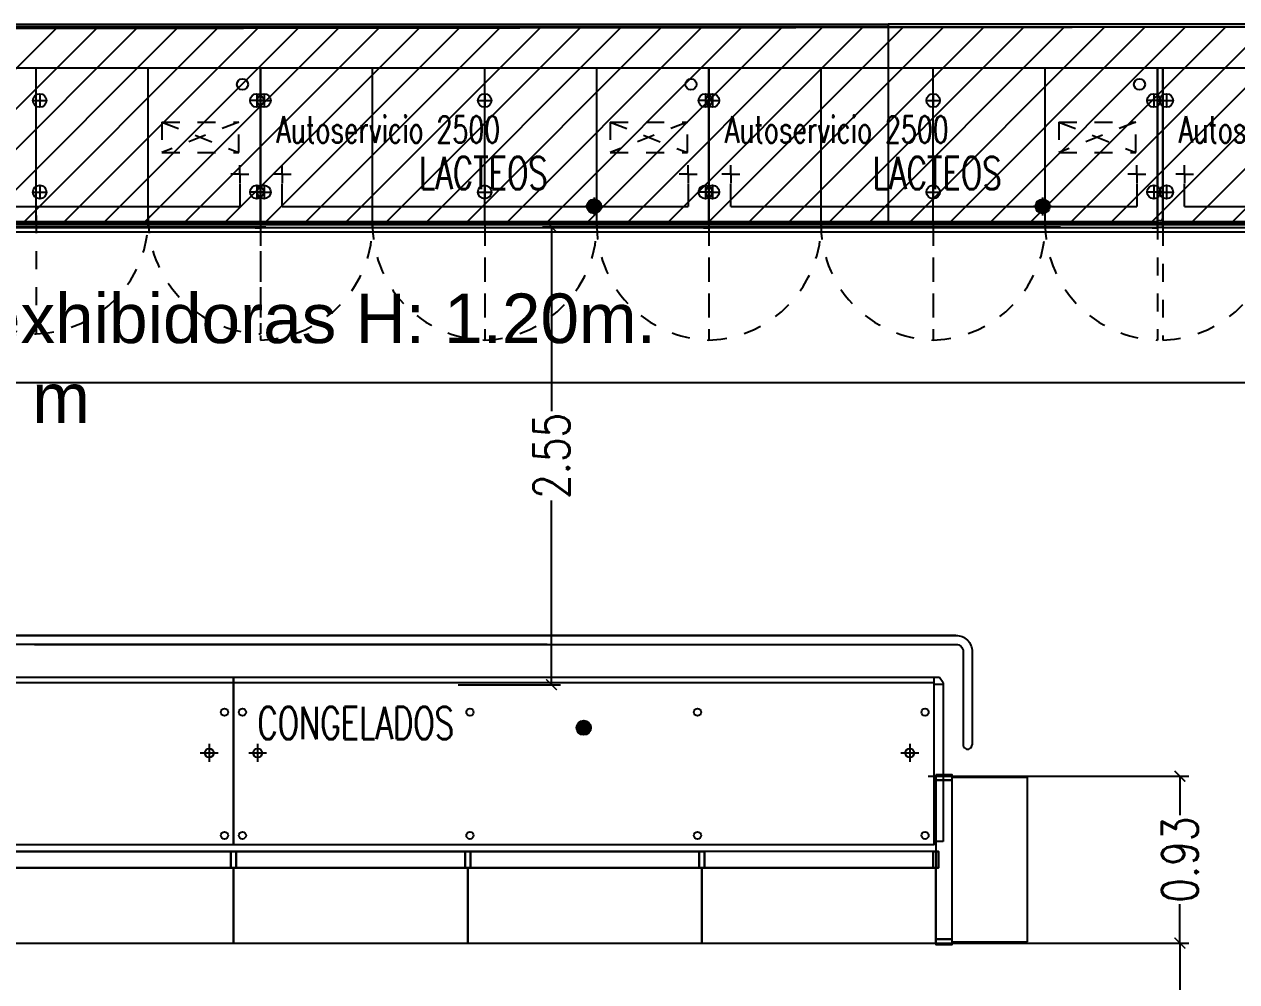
# Model space of a CAD drawing. Header units: millimetres. Extents: x -129 to 3172, y -143 to 919.
# Drawn here: x -15.42 to -8.66, y 23.89 to 29.23 of the extents above; entities that cross this region are included whole.
import ezdxf

# ---------------------------------------------------------------- set-up
doc = ezdxf.new("R2010")
doc.units = ezdxf.units.MM
doc.header["$LTSCALE"] = 0.1
for name, pattern in [('DASHED2', [0.375, 0.25, -0.125]), ('HIDDEN', [9.525, 6.35, -3.175]), ('TRATTEGGIATA2', [0.375, 0.25, -0.125])]:
    doc.linetypes.add(name, pattern=pattern)
for name, color, linetype in [('A-TABIQUE PRY', 2, 'Continuous'), ('Cenefa perimetral', 4, 'Continuous'), ('D-AISI BAJA', 8, 'Continuous'), ('E-EXHIBIDORAS', 8, 'Continuous'), ('E-GONDOLAS', 8, 'Continuous'), ('E-TXT', 7, 'Continuous'), ('H-HATCH MURO', 252, 'Continuous'), ('zA-COTAS', 1, 'Continuous')]:
    doc.layers.add(name, color=color, linetype=linetype)
doc.styles.add('ROMANS', font='ROMANS.SHX', dxfattribs={"width": 0.8, "height": 0.2})
doc.styles.get("Standard").update_dxf_attribs({"font": 'arial.ttf'})
doc.dimstyles.new('COTA 1-125', dxfattribs={"dimtxt": 0.2, "dimasz": 0.15, "dimexe": 0.08, "dimexo": 0.08, "dimgap": 0.06, "dimtad": 1, "dimzin": 0, "dimdsep": 46, "dimtxsty": 'ROMANS', "dimblk": 'ARCHTICK', "dimcen": 0, "dimclrd": 256, "dimclre": 8, "dimclrt": 3, "dimadec": 0, "dimazin": 0, "dimtfac": 1, "dimtofl": 0, "dimtmove": 0, "dimatfit": 3, "dimldrblk": 'ARCHTICK', "dimfxl": 1, "dimtolj": 1, "dimtzin": 0, "dimlwd": -1, "dimlwe": -1, "dimarcsym": 0})
doc.dimstyles.new('MIG-LATERAL-CHICO', dxfattribs={"dimtxt": 0.12, "dimasz": 0.06, "dimexe": 0.05, "dimexo": 0.02, "dimgap": 0.005, "dimtad": 0, "dimrnd": 0.005, "dimzin": 0, "dimdsep": 46, "dimtxsty": 'ROMANS', "dimblk1": 'ARCHTICK', "dimblk2": 'ARCHTICK', "dimsah": 1, "dimcen": 2.5, "dimclrd": 1, "dimclre": 8, "dimclrt": 3, "dimadec": 0, "dimazin": 0, "dimtfac": 1, "dimtmove": 0, "dimatfit": 3, "dimldrblk": 'ARCHTICK', "dimfxl": 1, "dimtolj": 1, "dimtzin": 0, "dimarcsym": 0})

# ---------------------------------------------------------------- blocks, each defined once
blk = doc.blocks.new('LAT DER GIANT')
at = {"layer": 'E-EXHIBIDORAS'}
for p, q in [((-443.3588, -298.9731), (-443.4108, -298.9731)), ((-443.359, -299.8581), (-443.3588, -298.9731)), ((-443.411, -299.85), (-443.359, -299.85)), ((-443.359, -299.8581), (-443.3807, -299.887)), ((-443.3807, -299.887), (-443.4107, -299.887))]:
    blk.add_line(p, q, dxfattribs=at)
blk = doc.blocks.new('_ARCHTICK')
at = {"color": 0, "linetype": 'ByBlock', "const_width": 0.15}
blk.add_lwpolyline([(-0.5, -0.5), (0.5, 0.5)], dxfattribs=at)
blk = doc.blocks.new('*D335')
at = {"layer": 'Defpoints', "color": 0, "transparency": 16777216}
for p in [(-14.057, 28.0999, -0.0048), (-16.9289, 25.5494, -0.005), (-16.9147, 25.5494)]:
    blk.add_point(p, dxfattribs=at)
at = {"layer": 'zA-COTAS', "color": 8, "lineweight": -2, "transparency": 16777216}
for p, q in [((-14.077, 28.0999), (-16.9647, 28.0999)), ((-16.9089, 25.5494), (-16.8647, 25.5494))]:
    blk.add_line(p, q, dxfattribs=at)
at = {"layer": 'zA-COTAS', "color": 1, "lineweight": -2, "transparency": 16777216}
for p, q in [((-16.9147, 28.0999), (-16.9147, 27.0735)), ((-16.9147, 25.5494), (-16.9147, 26.5758))]:
    blk.add_line(p, q, dxfattribs=at)
at = {"layer": 'zA-COTAS', "color": 1, "lineweight": -2, "transparency": 16777216, "xscale": 0.06, "yscale": 0.06, "zscale": 0.06}
for p, rotation in [((-16.9147, 28.0999), 90), ((-16.9147, 25.5494), 270)]:
    blk.add_blockref('_ARCHTICK', p, dxfattribs=dict(at, rotation=rotation))
at = {"layer": 'zA-COTAS', "color": 3, "transparency": 16777216, "insert": (-16.9147, 26.8246), "char_height": 0.2, "attachment_point": 5, "rotation": 90, "style": 'ROMANS'}
blk.add_mtext('\\A1;2.55', dxfattribs=at)
blk = doc.blocks.new('PUNTERA')
at = {"layer": 'E-GONDOLAS'}
for p, q in [((1350.083, 558.7302), (1349.168, 558.7302)), ((1349.168, 558.7302), (1349.168, 558.3102)), ((1350.083, 558.3102), (1350.083, 558.7302)), ((1350.068, 558.3102), (1349.183, 558.3102)), ((1349.183, 558.3102), (1349.183, 558.2202)), ((1350.068, 558.2202), (1350.068, 558.3102)), ((1349.183, 558.2202), (1350.068, 558.2202))]:
    blk.add_line(p, q, dxfattribs=at)
for points in [[(1349.153, 558.2202), (1349.183, 558.2202), (1349.183, 558.3102), (1349.153, 558.3102)], [(1350.068, 558.2202), (1350.098, 558.2202), (1350.098, 558.3102), (1350.068, 558.3102)]]:
    blk.add_lwpolyline(points, close=True, dxfattribs=at)
blk = doc.blocks.new('*D373')
at = {"layer": 'Defpoints', "color": 0, "transparency": 16777216}
for p in [(-10.4041, 24.1094), (-10.4041, 22.4094), (-8.9816, 22.4094)]:
    blk.add_point(p, dxfattribs=at)
at = {"layer": 'zA-COTAS', "color": 8, "lineweight": -2, "transparency": 16777216}
for p, q in [((-10.3841, 24.1094), (-8.9316, 24.1094)), ((-10.3841, 22.4094), (-8.9316, 22.4094))]:
    blk.add_line(p, q, dxfattribs=at)
at = {"layer": 'zA-COTAS', "color": 1, "lineweight": -2, "transparency": 16777216}
for p, q in [((-8.9816, 24.1094), (-8.9816, 23.4968)), ((-8.9816, 22.4094), (-8.9816, 23.022))]:
    blk.add_line(p, q, dxfattribs=at)
at = {"layer": 'zA-COTAS', "color": 1, "lineweight": -2, "transparency": 16777216, "xscale": 0.06, "yscale": 0.06, "zscale": 0.06}
for p, rotation in [((-8.9816, 24.1094), 90), ((-8.9816, 22.4094), 270)]:
    blk.add_blockref('_ARCHTICK', p, dxfattribs=dict(at, rotation=rotation))
at = {"layer": 'zA-COTAS', "color": 3, "transparency": 16777216, "insert": (-8.9816, 23.2594), "char_height": 0.2, "attachment_point": 5, "rotation": 90, "style": 'ROMANS'}
blk.add_mtext('\\A1;1.70', dxfattribs=at)
blk = doc.blocks.new('*D381')
at = {"layer": 'Defpoints', "color": 0, "transparency": 16777216}
for p in [(-10.4041, 25.0394), (-10.4041, 24.1094), (-8.9816, 24.1094)]:
    blk.add_point(p, dxfattribs=at)
at = {"layer": 'zA-COTAS', "color": 8, "lineweight": -2, "transparency": 16777216}
for p, q in [((-10.3841, 25.0394), (-8.9316, 25.0394)), ((-10.3841, 24.1094), (-8.9316, 24.1094))]:
    blk.add_line(p, q, dxfattribs=at)
at = {"layer": 'zA-COTAS', "color": 1, "lineweight": -2, "transparency": 16777216}
for p, q in [((-8.9816, 25.0394), (-8.9816, 24.8232)), ((-8.9816, 24.1094), (-8.9816, 24.3256))]:
    blk.add_line(p, q, dxfattribs=at)
at = {"layer": 'zA-COTAS', "color": 1, "lineweight": -2, "transparency": 16777216, "xscale": 0.06, "yscale": 0.06, "zscale": 0.06}
for p, rotation in [((-8.9816, 25.0394), 90), ((-8.9816, 24.1094), 270)]:
    blk.add_blockref('_ARCHTICK', p, dxfattribs=dict(at, rotation=rotation))
at = {"layer": 'zA-COTAS', "color": 3, "transparency": 16777216, "insert": (-8.9816, 24.5744), "char_height": 0.2, "attachment_point": 5, "rotation": 90, "style": 'ROMANS'}
blk.add_mtext('\\A1;0.93', dxfattribs=at)
blk = doc.blocks.new('FREEZER 5P')
at = {"layer": 'E-EXHIBIDORAS'}
blk.add_hatch(color=256, dxfattribs=at).paths.add_polyline_path([(473.6697, 76.7128, 1), (473.5897, 76.7128, 1)])
for p, q in [((471.8622, 76.8528), (471.7622, 76.8528)), ((471.8122, 76.8028), (471.8122, 76.9028)), ((475.4972, 76.8528), (475.3972, 76.8528)), ((475.4472, 76.8028), (475.4472, 76.9028)), ((471.6772, 76.4628), (475.5822, 76.4628))]:
    blk.add_line(p, q, dxfattribs=at)
blk.add_lwpolyline([(471.6772, 76.4328), (475.5822, 76.4328), (475.5822, 77.3628), (471.6772, 77.3628), (471.6772, 76.4328)], dxfattribs=at)
for centre, radius in [((471.7272, 77.3128), 0.02), ((472.9956, 77.3128), 0.02), ((474.2639, 77.3128), 0.02), ((475.5322, 77.3128), 0.02), ((471.8122, 76.8528), 0.025), ((475.4472, 76.8528), 0.025), ((473.6297, 76.7128), 0.04), ((471.7272, 76.6258), 0.02), ((472.9956, 76.6258), 0.02), ((474.2639, 76.6258), 0.02), ((475.5322, 76.6258), 0.02)]:
    blk.add_circle(centre, radius, dxfattribs=at)
at = {"layer": 'E-TXT', "insert": (474.1294, 76.9377), "char_height": 0.15, "attachment_point": 1, "rotation": 180}
blk.add_mtext_dynamic_manual_height_columns('{\\Fromans|c0;\\W0.7;Freezer Vertical 5P}', width=3185.185392, gutter_width=1.3826, heights=[0], dxfattribs=at)
blk = doc.blocks.new('COSTAN-REFERENCIA DE DESAGÜES')
at = {"layer": 'E-EXHIBIDORAS'}
blk.add_hatch(color=256, dxfattribs=at).paths.add_polyline_path([(40, 0, 1), (-40, 0, 1)])
blk.add_circle((0, 0), 40, dxfattribs=at)
blk = doc.blocks.new('COSTAN-CAM-COSTAN-CAM-COSTAN-CAM-COSTAN-CAM-COSTAN-CAM-COSTAN-CAM-COSTAN-CAM-COSTAN-CAM-COSTAN-CAM-COSTAN-CAM-COSTAN-CAM-COSTAN-CAM-COSTAN-CAM-COSTAN-CAM-COSTAN-CAM-COSTAN-CAM-LI_TL1_N_ECO 375')
at = {"layer": 'E-EXHIBIDORAS'}
for p, q in [((3750, 0), (0, 0)), ((0, 0), (0, -855)), ((625, -890), (625, 0)), ((1250, -855), (1250, 0)), ((1875, -890), (1875, 0)), ((2500, -855), (2500, 0)), ((3125, -890), (3125, 0)), ((3750, -855), (3750, 0)), ((-17.6, -180), (57.6, -180)), ((20, -142.4), (20, -217.6)), ((1232.4, -180), (1307.6, -180)), ((1270, -142.4), (1270, -217.6)), ((2482.4, -180), (2557.6, -180)), ((2520, -142.4), (2520, -217.6)), ((3767.6, -180), (3692.4, -180)), ((3730, -142.4), (3730, -217.6)), ((121.7, -590), (121.7, -540)), ((3635, -590), (3635, -540)), ((121.7, -590), (71.7, -590)), ((121.7, -590), (121.7, -640)), ((121.7, -590), (171.7, -590)), ((3635, -590), (3585, -590)), ((3635, -590), (3635, -640)), ((3635, -590), (3685, -590)), ((20, -652.4), (20, -727.6)), ((121.7, -770), (121.7, -645)), ((1270, -652.4), (1270, -727.6)), ((2520, -652.4), (2520, -727.6)), ((3635, -645), (3635, -770)), ((3730, -652.4), (3730, -727.6)), ((-17.6, -690), (57.6, -690)), ((1232.4, -690), (1307.6, -690)), ((1875, -720), (1875, -820)), ((2482.4, -690), (2557.6, -690)), ((3767.6, -690), (3692.4, -690)), ((121.7, -770), (3635, -770)), ((1925, -770), (1825, -770)), ((0, -855), (3750, -855)), ((3720, -890), (3750, -890))]:
    blk.add_line(p, q, dxfattribs=at)
at = {"layer": 'E-EXHIBIDORAS', "linetype": 'TRATTEGGIATA2'}
for p, q in [((3200, -300), (3630, -300)), ((3200, -300), (3630, -470)), ((3630, -300), (3200, -470)), ((3200, -300), (3200, -470)), ((3630, -470), (3630, -300)), ((3200, -470), (3630, -470))]:
    blk.add_line(p, q, dxfattribs=at)
at = {"layer": 'E-EXHIBIDORAS', "linetype": 'DASHED2', "ltscale": 2000}
for p, q in [((0, -855), (0, -1480)), ((1250, -820), (1250, -1480)), ((2500, -820), (2500, -1480)), ((3750, -820), (3750, -1480))]:
    blk.add_line(p, q, dxfattribs=at)
at = {"layer": 'E-EXHIBIDORAS', "linetype": 'ByBlock'}
blk.add_line((3750, -890), (0, -890), dxfattribs=at)
at = {"layer": 'E-EXHIBIDORAS'}
for centre, radius in [((3650, -90), 31), ((20, -180), 37.6), ((1270, -180), 37.6), ((2520, -180), 37.6), ((3730, -180), 37.6), ((20, -690), 37.6), ((1270, -690), 37.6), ((2520, -690), 37.6), ((3730, -690), 37.6)]:
    blk.add_circle(centre, radius, dxfattribs=at)
at = {"layer": 'E-EXHIBIDORAS', "linetype": 'DASHED2', "ltscale": 2000}
for centre, start, end in [((-17.5, -837.5), 271.5602, 1.5602), ((1267.5, -837.5), 178.4398, 268.4398), ((1232.5, -837.5), 271.5602, 1.5602), ((2517.5, -837.5), 178.4398, 268.4398), ((2482.5, -837.5), 271.5602, 1.5602), ((3767.5, -837.5), 178.4398, 268.4398)]:
    blk.add_arc(centre, 642.7, start, end, dxfattribs=at)
at = {"layer": 'E-EXHIBIDORAS'}
blk.add_blockref('COSTAN-REFERENCIA DE DESAGÜES', (1875, -770), dxfattribs=at)
at = {"layer": 'E-TXT', "insert": (120.2, -256.9), "char_height": 148, "attachment_point": 1}
blk.add_mtext_dynamic_manual_height_columns('{\\Fromans|c0;\\W0.7;Autoservicio 3750}', width=2631.126, gutter_width=1.38, heights=[0], dxfattribs=at)
blk = doc.blocks.new('LI_TL1_N_ ECO 250')
at = {"layer": 'E-EXHIBIDORAS'}
for p, q in [((2500, 0), (0, 0)), ((0, 0), (0, -855)), ((625, -890), (625, 0)), ((1250, -855), (1250, 0)), ((1875, -890), (1875, 0)), ((2500, -855), (2500, 0)), ((-17.6, -180), (57.6, -180)), ((20, -142.4), (20, -217.6)), ((1212.4, -180), (1287.6, -180)), ((1250, -142.4), (1250, -217.6)), ((2517.6, -180), (2442.4, -180)), ((2480, -142.4), (2480, -217.6)), ((121.7, -590), (121.7, -540)), ((2385, -590), (2385, -540)), ((121.7, -590), (71.7, -590)), ((121.7, -590), (121.7, -640)), ((121.7, -590), (171.7, -590)), ((2385, -590), (2335, -590)), ((2385, -590), (2385, -640)), ((2385, -590), (2435, -590)), ((20, -652.4), (20, -727.6)), ((121.7, -770), (121.7, -645)), ((1250, -652.4), (1250, -727.6)), ((2385, -645), (2385, -770)), ((2480, -652.4), (2480, -727.6)), ((-17.6, -690), (57.6, -690)), ((1212.4, -690), (1287.6, -690)), ((1860, -720), (1860, -820)), ((2517.6, -690), (2442.4, -690)), ((121.7, -770), (2385, -770)), ((1910, -770), (1810, -770)), ((0, -855), (2500, -855)), ((0, -855), (0, -890)), ((2500, -890), (0, -890)), ((2470, -890), (2500, -890))]:
    blk.add_line(p, q, dxfattribs=at)
at = {"layer": 'E-EXHIBIDORAS', "linetype": 'TRATTEGGIATA2'}
for p, q in [((1950, -300), (2380, -300)), ((1950, -300), (2380, -470)), ((2380, -300), (1950, -470)), ((1950, -300), (1950, -470)), ((2380, -470), (2380, -300)), ((1950, -470), (2380, -470))]:
    blk.add_line(p, q, dxfattribs=at)
at = {"layer": 'E-EXHIBIDORAS', "linetype": 'DASHED2'}
for p, q in [((1250, -855), (1250, -1515)), ((2500, -855), (2500, -1515)), ((0, -890), (0, -1515)), ((1250, -890), (1250, -1515))]:
    blk.add_line(p, q, dxfattribs=at)
at = {"layer": 'E-EXHIBIDORAS'}
for centre, radius in [((2400, -90), 31), ((20, -180), 37.6), ((1250, -180), 37.6), ((2480, -180), 37.6), ((20, -690), 37.6), ((1250, -690), 37.6), ((2480, -690), 37.6)]:
    blk.add_circle(centre, radius, dxfattribs=at)
at = {"layer": 'E-EXHIBIDORAS', "linetype": 'DASHED2'}
for centre, start, end in [((-17.5, -872.5), 271.5602, 1.5602), ((1267.5, -872.5), 178.4398, 268.4398), ((1232.5, -872.5), 271.5602, 1.5602), ((2517.5, -872.5), 178.4398, 268.4398)]:
    blk.add_arc(centre, 642.7, start, end, dxfattribs=at)
at = {"layer": 'E-EXHIBIDORAS'}
blk.add_blockref('COSTAN-REFERENCIA DE DESAGÜES', (1860, -770), dxfattribs=at)
at = {"layer": 'E-TXT', "insert": (88.8, -268.1), "char_height": 148, "attachment_point": 1}
blk.add_mtext_dynamic_manual_height_columns('{\\Fromans|c0;\\W0.7;Autoservicio 2500}', width=2517.267, gutter_width=1.38, heights=[0], dxfattribs=at)
blk = doc.blocks.new('lateral derecho')
at = {"layer": 'E-EXHIBIDORAS'}
for p, q in [((412153.2, 429715.3), (412153.2, 430550.3)), ((412153.2, 429665.3), (412153.2, 430550.3)), ((412153.2, 430550.3), (412153.2, 429700.3)), ((412153.2, 430550.3), (412153.2, 429700.3)), ((412183.2, 430550.3), (412153.2, 430550.3)), ((412153.2, 430550.3), (412153.2, 429700.3)), ((412183.2, 429665.3), (412183.2, 430550.3))]:
    blk.add_line(p, q, dxfattribs=at)
at = {"layer": 'E-EXHIBIDORAS', "linetype": 'ByBlock'}
for p, q in [((412153.2, 429665.3), (412153.2, 430550.3)), ((412183.2, 429665.3), (412183.2, 430550.3)), ((412183.2, 429665.3), (412183.2, 430550.3)), ((412183.2, 429665.3), (412183.2, 430550.3)), ((412168.2, 429700.3), (412153.2, 429700.3)), ((412183.2, 429665.3), (412183.2, 429715.3)), ((412153.2, 429665.3), (412183.2, 429665.3))]:
    blk.add_line(p, q, dxfattribs=at)
blk.add_arc((412167.3, 429716.1), 15.8, 272.96352, 357.03648, dxfattribs=at)
blk = doc.blocks.new('*D384')
at = {"layer": 'Defpoints', "color": 0, "transparency": 16777216}
for p in [(-9.6267, 28.0999, -0.0048), (-13.0239, 25.5494, -0.005), (-12.4844, 25.5494)]:
    blk.add_point(p, dxfattribs=at)
at = {"layer": 'zA-COTAS', "color": 8, "lineweight": -2, "transparency": 16777216}
for p, q in [((-9.6467, 28.0999), (-12.5344, 28.0999)), ((-13.0039, 25.5494), (-12.4344, 25.5494))]:
    blk.add_line(p, q, dxfattribs=at)
at = {"layer": 'zA-COTAS', "color": 1, "lineweight": -2, "transparency": 16777216}
for p, q in [((-12.4844, 28.0999), (-12.4844, 27.0735)), ((-12.4844, 25.5494), (-12.4844, 26.5758))]:
    blk.add_line(p, q, dxfattribs=at)
at = {"layer": 'zA-COTAS', "color": 1, "lineweight": -2, "transparency": 16777216, "xscale": 0.06, "yscale": 0.06, "zscale": 0.06}
for p, rotation in [((-12.4844, 28.0999), 90), ((-12.4844, 25.5494), 270)]:
    blk.add_blockref('_ARCHTICK', p, dxfattribs=dict(at, rotation=rotation))
at = {"layer": 'zA-COTAS', "color": 3, "transparency": 16777216, "insert": (-12.4844, 26.8246), "char_height": 0.2, "attachment_point": 5, "rotation": 90, "style": 'ROMANS'}
blk.add_mtext('\\A1;2.55', dxfattribs=at)
blk = doc.blocks.new('*D490')
at = {"layer": 'Defpoints', "color": 0, "transparency": 16777216}
for p in [(-32.6764, 27.6238, 0), (-5.607, 27.6238, 0), (-32.6764, 27.2312)]:
    blk.add_point(p, dxfattribs=at)
at = {"layer": 'zA-COTAS', "color": 8, "linetype": 'HIDDEN', "transparency": 16777216}
for p, q in [((-32.6764, 27.5438), (-32.6764, 27.1512)), ((-5.607, 27.5438), (-5.607, 27.1512))]:
    blk.add_line(p, q, dxfattribs=at)
at = {"layer": 'zA-COTAS', "transparency": 16777216}
blk.add_line((-5.607, 27.2312), (-32.6764, 27.2312), dxfattribs=at)
at = {"layer": 'zA-COTAS', "transparency": 16777216, "xscale": 0.15, "yscale": 0.15, "zscale": 0.15, "rotation": 180}
blk.add_blockref('_ARCHTICK', (-32.6764, 27.2312), dxfattribs=at)
at = {"layer": 'zA-COTAS', "transparency": 16777216, "xscale": 0.15, "yscale": 0.15, "zscale": 0.15}
blk.add_blockref('_ARCHTICK', (-5.607, 27.2312), dxfattribs=at)
at = {"layer": 'zA-COTAS', "color": 3, "transparency": 16777216, "insert": (-19.1417, 27.3912), "char_height": 0.2, "attachment_point": 5, "style": 'ROMANS'}
blk.add_mtext('\\A1;27.07', dxfattribs=at)

msp = doc.modelspace()

# ---------------------------------------------------------------- hatches: boundary and pattern name
at = {"layer": 'Cenefa perimetral'}
h = msp.add_hatch(dxfattribs=at)
h.set_pattern_fill('LINE', color=256, scale=0.05, angle=45)
h.paths.add_polyline_path([(-8.4062, 0.1851), (-8.4062, 0.7351), (-31.5769, 0.7351), (-31.5769, 28.1147), (-6.707, 28.1147), (-6.707, 24.0344), (-5.607, 24.0344), (-5.607, 28.1477), (-6.5037, 28.1477), (-6.5037, 29.2147), (-32.6763, 29.1847), (-32.6763, 0.1851)])
at = {"layer": 'H-HATCH MURO'}
for points in [[(-16.02, 29.2297), (-10.6088, 29.2297), (-10.6088, 29.2147), (-16.02, 29.2147)], [(-6.4887, 29.2297), (-10.6088, 29.2297), (-10.6088, 29.2147), (-6.4887, 29.2147)]]:
    msp.add_hatch(color=256, dxfattribs=at).paths.add_polyline_path(points)

# ---------------------------------------------------------------- linework, layer by layer
for points in [[(-14.2716, 24.5294), (-15.5466, 24.5294), (-15.5466, 24.6194), (-14.2716, 24.6194)], [(-12.9666, 24.5294), (-14.2416, 24.5294), (-14.2416, 24.6194), (-12.9666, 24.6194)], [(-11.6616, 24.5294), (-12.9366, 24.5294), (-12.9366, 24.6194), (-11.6616, 24.6194)]]:
    msp.add_lwpolyline(points, close=True)
at = {"color": 3}
for points in [[(-14.2416, 24.5294), (-14.2716, 24.5294), (-14.2716, 24.6194), (-14.2416, 24.6194)], [(-14.2416, 24.6194), (-14.2716, 24.6194), (-14.2716, 24.5294), (-14.2416, 24.5294)], [(-14.2416, 24.5294), (-14.2716, 24.5294), (-14.2716, 24.6194), (-14.2416, 24.6194)], [(-12.9366, 24.5294), (-12.9666, 24.5294), (-12.9666, 24.6194), (-12.9366, 24.6194)], [(-11.6316, 24.5294), (-11.6616, 24.5294), (-11.6616, 24.6194), (-11.6316, 24.6194)], [(-10.3266, 24.5294), (-10.3566, 24.5294), (-10.3566, 24.6194), (-10.3266, 24.6194)]]:
    msp.add_lwpolyline(points, close=True, dxfattribs=at)
at = {"layer": 'A-TABIQUE PRY'}
for points in [[(-16.02, 29.2297), (-10.6088, 29.2297), (-10.6088, 29.2147), (-16.02, 29.2147)], [(-6.4887, 29.2297), (-10.6088, 29.2297), (-10.6088, 29.2147), (-6.4887, 29.2147)]]:
    msp.add_lwpolyline(points, close=True, dxfattribs=at)
at = {"layer": 'Cenefa perimetral'}
for p, q in [((-10.6088, 29.2147), (-10.6088, 28.1147)), ((-31.5769, 28.1147), (-6.707, 28.1147))]:
    msp.add_line(p, q, dxfattribs=at)
msp.add_lwpolyline([(-8.4062, 0.1851), (-8.4062, 0.7351), (-31.5769, 0.7351), (-31.5769, 28.1147), (-6.707, 28.1147), (-6.707, 24.0344), (-5.607, 24.0344), (-5.607, 28.1477), (-6.5037, 28.1477), (-6.5037, 29.2147), (-32.6763, 29.1847), (-32.6763, 0.1851)], close=True, dxfattribs=at)
at = {"layer": 'D-AISI BAJA'}
for points in [[(-6.6767, 28.1209), (-29.2352, 28.1209, -0.414214), (-29.2752, 28.1609), (-29.2752, 29.0785)], [(-12.5089, 25.8242), (-18.234, 25.8242, 0.414214), (-18.324, 25.7342), (-18.324, 25.215)], [(-15.3657, 25.8242), (-10.2299, 25.8242, -0.414214), (-10.1399, 25.7342), (-10.1399, 25.215)], [(-12.5089, 25.7742), (-18.234, 25.7742, 0.414214), (-18.274, 25.7342), (-18.274, 25.215)], [(-15.3657, 25.7742), (-10.2299, 25.7742, -0.414214), (-10.1899, 25.7342), (-10.1899, 25.215)], [(-10.1899, 25.215, 1.009642), (-10.1399, 25.215, -5.268994)]]:
    msp.add_lwpolyline(points, format="xyb", dxfattribs=at)
for points in [[(-6.6767, 28.0709), (-29.2604, 28.0709)], [(-12.5089, 25.8242), (-18.234, 25.8242)], [(-18.234, 25.8242), (-13.2285, 25.8242)], [(-15.3657, 25.8242), (-10.2299, 25.8242)], [(-10.2299, 25.8242), (-14.6461, 25.8242)]]:
    msp.add_lwpolyline(points, dxfattribs=at)
at = {"layer": 'E-GONDOLAS'}
for points in [[(-14.2716, 24.6194), (-15.5466, 24.6194), (-15.5466, 24.5294), (-14.2716, 24.5294)], [(-14.2416, 24.6194), (-14.2716, 24.6194), (-14.2716, 24.5294), (-14.2416, 24.5294)], [(-12.9666, 24.6194), (-14.2416, 24.6194), (-14.2416, 24.5294), (-12.9666, 24.5294)], [(-12.9366, 24.6194), (-12.9666, 24.6194), (-12.9666, 24.5294), (-12.9366, 24.5294)], [(-11.6616, 24.6194), (-12.9366, 24.6194), (-12.9366, 24.5294), (-11.6616, 24.5294)], [(-11.6316, 24.6194), (-11.6616, 24.6194), (-11.6616, 24.5294), (-11.6316, 24.5294)], [(-10.3566, 24.6194), (-11.6316, 24.6194), (-11.6316, 24.5294), (-10.3566, 24.5294)], [(-10.3266, 24.6194), (-10.3566, 24.6194), (-10.3566, 24.5294), (-10.3266, 24.5294)], [(-14.2566, 24.5294), (-15.5616, 24.5294), (-15.5616, 24.1094), (-14.2566, 24.1094)], [(-12.9516, 24.5294), (-14.2566, 24.5294), (-14.2566, 24.1094), (-12.9516, 24.1094)], [(-11.6466, 24.5294), (-12.9516, 24.5294), (-12.9516, 24.1094), (-11.6466, 24.1094)], [(-10.3416, 24.5294), (-11.6466, 24.5294), (-11.6466, 24.1094), (-10.3416, 24.1094)]]:
    msp.add_lwpolyline(points, close=True, dxfattribs=at)

# ---------------------------------------------------------------- block references
at = {"xscale": 0.0010000000002037, "yscale": 0.0010000000002037, "zscale": 0.0010000000002037}
msp.add_blockref('lateral derecho', (-421.2601, -401.5654), dxfattribs=at)
for name, p, rotation in [('FREEZER 5P', (457.4199, 102.0219), 179.9999815321164), ('FREEZER 5P', (461.3249, 102.0219), 179.9999815321164), ('PUNTERA', (-568.5618, 1374.2), 270)]:
    msp.add_blockref(name, p, dxfattribs=dict(rotation=rotation))
at = {"xscale": -1, "rotation": 180}
msp.add_blockref('LAT DER GIANT', (433.0583, -274.2978), dxfattribs=at)
at = {"layer": 'E-EXHIBIDORAS', "xscale": 0.001, "yscale": 0.001, "zscale": 0.001}
for name, p in [('COSTAN-CAM-COSTAN-CAM-COSTAN-CAM-COSTAN-CAM-COSTAN-CAM-COSTAN-CAM-COSTAN-CAM-COSTAN-CAM-COSTAN-CAM-COSTAN-CAM-COSTAN-CAM-COSTAN-CAM-COSTAN-CAM-COSTAN-CAM-COSTAN-CAM-COSTAN-CAM-LI_TL1_N_ECO 375', (-17.857, 28.9849)), ('LI_TL1_N_ ECO 250', (-14.107, 28.9849)), ('LI_TL1_N_ ECO 250', (-11.607, 28.9849)), ('LI_TL1_N_ ECO 250', (-9.077, 28.9849))]:
    msp.add_blockref(name, p, dxfattribs=at)

# ---------------------------------------------------------------- texts
at = {"layer": 'Cenefa perimetral'}
for s, p in [('Cenefa Perimetral lateral exhibidoras H: 1.20m.', (-20.0387, 27.4528)), ('Separacion de piso H:2.20 m', (-20.0387, 27.0086))]:
    msp.add_text(s, height=0.276522, dxfattribs=at).set_placement(p)
at = {"layer": 'E-TXT', "char_height": 0.18, "attachment_point": 1}
for s, insert in [('{\\Fromans|c0;\\W0.7;LACTEOS}', (-13.2234, 28.4904)), ('{\\Fromans|c0;\\W0.7;LACTEOS}', (-10.6938, 28.4904)), ('{\\Fromans|c0;\\W0.7;CONGELADOS}', (-14.1236, 25.4256))]:
    msp.add_mtext_dynamic_manual_height_columns(s, width=3.762382, gutter_width=1.3826, heights=[0], dxfattribs=dict(at, insert=insert))

# ---------------------------------------------------------------- dimensions: what is measured, and where the dimension line sits
at = {"layer": 'zA-COTAS'}
for base, p1, p2, picture, middle in [((-16.9147, 25.5494, 0.0143), (-14.057, 28.0999, 0.0096), (-16.9289, 25.5494, 0.0093), '*D335', (-16.9147, 26.8246, 0.0143)), ((-12.4844, 25.5494, 0.0143), (-9.6267, 28.0999, 0.0096), (-13.0239, 25.5494, 0.0093), '*D384', (-12.4844, 26.8246, 0.0143)), ((-8.9816, 24.1094, 0.0093), (-10.4041, 25.0394, 0.0093), (-10.4041, 24.1094, 0.0093), '*D381', (-8.9816, 24.5744, 0.0093)), ((-8.9816, 22.4094, 0.0093), (-10.4041, 24.1094, 0.0093), (-10.4041, 22.4094, 0.0093), '*D373', (-8.9816, 23.2594, 0.0093))]:
    dim = msp.add_linear_dim(base=base, p1=p1, p2=p2, angle=90, dimstyle='MIG-LATERAL-CHICO', override={"dimfxl": 0.18}, dxfattribs=at)
    dim.commit()
    dim.dimension.update_dxf_attribs({"geometry": picture, "text_midpoint": middle})
dim = msp.add_linear_dim(base=(-32.6764, 27.2312, 0.0219), p1=(-5.607, 27.6238, 0.0219), p2=(-32.6764, 27.6238, 0.0219), dimstyle='COTA 1-125', dxfattribs=at)
dim.commit()
dim.dimension.update_dxf_attribs({"geometry": '*D490', "text_midpoint": (-19.1417, 27.3912, 0.0219)})

doc.saveas('drawing.dxf')
